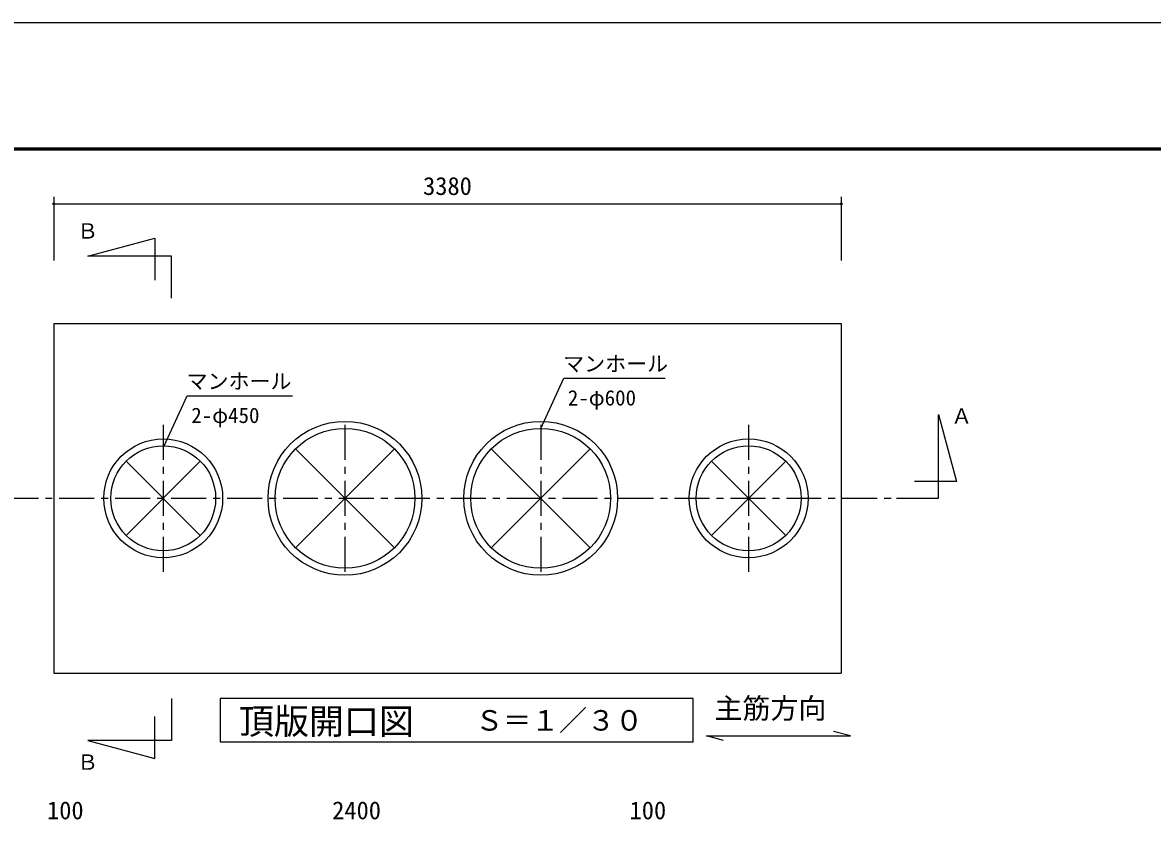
# Model space of a CAD drawing. Units: millimetres, scale not verified. Extents: x -8910 to 8910, y -6308 to 6308.
# Drawn here: x -6285 to -1437, y 2886 to 6308 of the extents above; entities that cross this region are included whole.
import ezdxf
from ezdxf.enums import TextEntityAlignment as Align

# ---------------------------------------------------------------- set-up
doc = ezdxf.new("R2010")
doc.units = ezdxf.units.MM
doc.header["$LTSCALE"] = 30
doc.linetypes.add('CHAIN1', pattern=[8, 5, -1, 1, -1])
for name, color, linetype, lineweight in [('0-0_製作', 5, 'Continuous', 25), ('0-2_機器', 2, 'Continuous', 25), ('0-3_空気管', 3, 'Continuous', 25), ('1-0_図面枠', 7, 'Continuous', 25), ('1-1_Axis_waku', 7, 'Continuous', 25)]:
    doc.layers.add(name, color=color, linetype=linetype, lineweight=lineweight)
doc.styles.add('ＭＳ ゴシック', font='')
doc.styles.get('ＭＳ ゴシック').set_extended_font_data('MS Gothic')

msp = doc.modelspace()

# ---------------------------------------------------------------- linework, layer by layer
at = {"layer": '0-0_製作', "color": 2}
for p, q in [((-6151.8, 5560.17), (-6151.8, 5287.18)), ((-6151.8, 5530.17), (-2771.77, 5530.17)), ((-2771.77, 5560.17), (-2771.77, 5287.18))]:
    msp.add_line(p, q, dxfattribs=at)
at = {"layer": '0-0_製作'}
for points in [[(-6151.8, 5536.17), (-6157.8, 5530.17), (-6152.55, 5536.12)], [(-6151.8, 5536.17), (-6151.8, 5530.17), (-6157.8, 5530.17)], [(-6152.55, 5536.12), (-6157.8, 5530.17), (-6157.78, 5530.54)], [(-6151.8, 5530.17), (-6157.75, 5529.41), (-6157.8, 5530.17)], [(-6152.55, 5536.12), (-6157.78, 5530.54), (-6153.29, 5535.98)], [(-6153.29, 5535.98), (-6157.78, 5530.54), (-6157.69, 5531.29)], [(-6151.8, 5530.17), (-6157.61, 5528.67), (-6157.75, 5529.41)], [(-6153.29, 5535.98), (-6157.69, 5531.29), (-6154.01, 5535.74)], [(-6154.01, 5535.74), (-6157.69, 5531.29), (-6157.5, 5532.02)], [(-6151.8, 5530.17), (-6157.38, 5527.96), (-6157.61, 5528.67)], [(-6154.01, 5535.74), (-6157.5, 5532.02), (-6154.69, 5535.42)], [(-6154.69, 5535.42), (-6157.5, 5532.02), (-6157.23, 5532.72)], [(-6151.8, 5530.17), (-6157.05, 5527.28), (-6157.38, 5527.96)], [(-6154.69, 5535.42), (-6157.23, 5532.72), (-6155.32, 5535.02)], [(-6155.32, 5535.02), (-6157.23, 5532.72), (-6156.86, 5533.38)], [(-6151.8, 5530.17), (-6156.65, 5526.64), (-6157.05, 5527.28)], [(-6155.32, 5535.02), (-6156.86, 5533.38), (-6155.9, 5534.54)], [(-6155.9, 5534.54), (-6156.86, 5533.38), (-6156.42, 5533.99)], [(-6151.8, 5530.17), (-6156.17, 5526.06), (-6156.65, 5526.64)], [(-6151.8, 5530.17), (-6155.62, 5525.54), (-6156.17, 5526.06)], [(-6151.8, 5524.17), (-6155.62, 5525.54), (-6151.8, 5530.17)], [(-6151.42, 5536.15), (-6151.8, 5530.17), (-6151.8, 5536.17)], [(-6150.67, 5536.06), (-6151.8, 5530.17), (-6151.42, 5536.15)], [(-6149.94, 5535.87), (-6151.8, 5530.17), (-6150.67, 5536.06)], [(-6149.24, 5535.6), (-6151.8, 5530.17), (-6149.94, 5535.87)], [(-6148.58, 5535.23), (-6151.8, 5530.17), (-6149.24, 5535.6)], [(-6147.97, 5534.79), (-6151.8, 5530.17), (-6148.58, 5535.23)], [(-6147.42, 5534.27), (-6151.8, 5530.17), (-6147.97, 5534.79)], [(-6147.42, 5534.27), (-6145.8, 5530.17), (-6151.8, 5530.17)], [(-6145.8, 5530.17), (-6151.8, 5524.17), (-6151.8, 5530.17)], [(-6145.8, 5530.17), (-6151.04, 5524.21), (-6151.8, 5524.17)], [(-6145.81, 5529.79), (-6151.04, 5524.21), (-6145.8, 5530.17)], [(-6145.81, 5529.79), (-6150.3, 5524.35), (-6151.04, 5524.21)], [(-6145.9, 5529.04), (-6150.3, 5524.35), (-6145.81, 5529.79)], [(-6145.9, 5529.04), (-6149.59, 5524.59), (-6150.3, 5524.35)], [(-6146.09, 5528.31), (-6149.59, 5524.59), (-6145.9, 5529.04)], [(-6146.09, 5528.31), (-6148.91, 5524.91), (-6149.59, 5524.59)], [(-6146.37, 5527.61), (-6148.91, 5524.91), (-6146.09, 5528.31)], [(-6146.37, 5527.61), (-6148.27, 5525.31), (-6148.91, 5524.91)], [(-6146.73, 5526.95), (-6148.27, 5525.31), (-6146.37, 5527.61)], [(-6146.94, 5533.69), (-6145.8, 5530.17), (-6147.42, 5534.27)], [(-6146.54, 5533.06), (-6145.8, 5530.17), (-6146.94, 5533.69)], [(-6146.22, 5532.37), (-6145.8, 5530.17), (-6146.54, 5533.06)], [(-6145.99, 5531.66), (-6145.8, 5530.17), (-6146.22, 5532.37)], [(-6145.84, 5530.92), (-6145.8, 5530.17), (-6145.99, 5531.66)], [(-2771.77, 5530.17), (-2777.77, 5530.17), (-2777.76, 5530.54)], [(-2771.77, 5530.17), (-2777.72, 5529.41), (-2777.77, 5530.17)], [(-2771.77, 5530.17), (-2777.76, 5530.54), (-2777.67, 5531.29)], [(-2771.77, 5530.17), (-2777.58, 5528.67), (-2777.72, 5529.41)], [(-2771.77, 5530.17), (-2777.67, 5531.29), (-2777.48, 5532.02)], [(-2771.77, 5530.17), (-2777.35, 5527.96), (-2777.58, 5528.67)], [(-2771.77, 5530.17), (-2777.48, 5532.02), (-2777.2, 5532.72)], [(-2771.77, 5530.17), (-2777.03, 5527.28), (-2777.35, 5527.96)], [(-2771.77, 5530.17), (-2777.2, 5532.72), (-2776.84, 5533.38)], [(-2771.77, 5524.17), (-2777.03, 5527.28), (-2771.77, 5530.17)], [(-2771.77, 5536.17), (-2776.84, 5533.38), (-2776.39, 5533.99)], [(-2771.77, 5530.17), (-2776.84, 5533.38), (-2771.77, 5536.17)], [(-2771.77, 5536.17), (-2776.39, 5533.99), (-2772.52, 5536.12)], [(-2772.52, 5536.12), (-2776.39, 5533.99), (-2775.88, 5534.54)], [(-2772.52, 5536.12), (-2775.88, 5534.54), (-2773.26, 5535.98)], [(-2773.26, 5535.98), (-2775.88, 5534.54), (-2775.3, 5535.02)], [(-2773.26, 5535.98), (-2775.3, 5535.02), (-2773.98, 5535.74)], [(-2773.98, 5535.74), (-2775.3, 5535.02), (-2774.66, 5535.42)], [(-2771.39, 5536.15), (-2771.77, 5530.17), (-2771.77, 5536.17)], [(-2770.65, 5536.06), (-2771.77, 5530.17), (-2771.39, 5536.15)], [(-2769.92, 5535.87), (-2771.77, 5530.17), (-2770.65, 5536.06)], [(-2769.22, 5535.6), (-2771.77, 5530.17), (-2769.92, 5535.87)], [(-2768.56, 5535.23), (-2771.77, 5530.17), (-2769.22, 5535.6)], [(-2767.95, 5534.79), (-2771.77, 5530.17), (-2768.56, 5535.23)], [(-2767.4, 5534.27), (-2771.77, 5530.17), (-2767.95, 5534.79)], [(-2766.92, 5533.69), (-2771.77, 5530.17), (-2767.4, 5534.27)], [(-2766.51, 5533.06), (-2771.77, 5530.17), (-2766.92, 5533.69)], [(-2766.19, 5532.37), (-2771.77, 5530.17), (-2766.51, 5533.06)], [(-2766.19, 5532.37), (-2765.77, 5530.17), (-2771.77, 5530.17)], [(-2765.77, 5530.17), (-2771.77, 5524.17), (-2771.77, 5530.17)], [(-2765.78, 5529.79), (-2771.77, 5524.17), (-2765.77, 5530.17)], [(-2765.88, 5529.04), (-2771.77, 5524.17), (-2765.78, 5529.79)], [(-2766.07, 5528.31), (-2771.77, 5524.17), (-2765.88, 5529.04)], [(-2766.34, 5527.61), (-2771.77, 5524.17), (-2766.07, 5528.31)], [(-2766.71, 5526.95), (-2771.77, 5524.17), (-2766.34, 5527.61)], [(-2765.96, 5531.66), (-2765.77, 5530.17), (-2766.19, 5532.37)], [(-2765.82, 5530.92), (-2765.77, 5530.17), (-2765.96, 5531.66)], [(-6151.8, 5524.17), (-6155.01, 5525.1), (-6155.62, 5525.54)], [(-6151.8, 5524.17), (-6154.35, 5524.74), (-6155.01, 5525.1)], [(-6151.8, 5524.17), (-6153.65, 5524.46), (-6154.35, 5524.74)], [(-6151.8, 5524.17), (-6152.92, 5524.27), (-6153.65, 5524.46)], [(-6151.8, 5524.17), (-6152.17, 5524.18), (-6152.92, 5524.27)], [(-6146.73, 5526.95), (-6147.69, 5525.79), (-6148.27, 5525.31)], [(-6147.17, 5526.34), (-6147.69, 5525.79), (-6146.73, 5526.95)], [(-2771.77, 5524.17), (-2776.63, 5526.64), (-2777.03, 5527.28)], [(-2771.77, 5524.17), (-2776.15, 5526.06), (-2776.63, 5526.64)], [(-2771.77, 5524.17), (-2775.6, 5525.54), (-2776.15, 5526.06)], [(-2771.77, 5524.17), (-2774.99, 5525.1), (-2775.6, 5525.54)], [(-2771.77, 5524.17), (-2774.33, 5524.74), (-2774.99, 5525.1)], [(-2771.77, 5524.17), (-2773.63, 5524.46), (-2774.33, 5524.74)], [(-2771.77, 5524.17), (-2772.9, 5524.27), (-2773.63, 5524.46)], [(-2771.77, 5524.17), (-2772.15, 5524.18), (-2772.9, 5524.27)], [(-2767.15, 5526.34), (-2771.77, 5524.17), (-2766.71, 5526.95)], [(-2767.15, 5526.34), (-2771.02, 5524.21), (-2771.77, 5524.17)], [(-2767.66, 5525.79), (-2771.02, 5524.21), (-2767.15, 5526.34)], [(-2767.66, 5525.79), (-2770.28, 5524.35), (-2771.02, 5524.21)], [(-2768.24, 5525.31), (-2770.28, 5524.35), (-2767.66, 5525.79)], [(-2768.24, 5525.31), (-2769.56, 5524.59), (-2770.28, 5524.35)], [(-2768.88, 5524.91), (-2769.56, 5524.59), (-2768.24, 5525.31)]]:
    msp.add_solid(points, dxfattribs=at)
at = {"layer": '0-2_機器'}
for p, q in [((-6151.8, 5017.23), (-6151.8, 3517.23)), ((-6151.8, 5017.23), (-2771.77, 5017.23)), ((-2771.77, 5017.23), (-2771.77, 3517.23)), ((-6151.8, 3517.23), (-2771.77, 3517.23))]:
    msp.add_line(p, q, dxfattribs=at)
at = {"layer": '0-2_機器', "color": 3}
msp.add_line((-3277.86, 3228.75), (-3350.3, 3248.16), dxfattribs=at)
msp.add_lwpolyline([(-3408.3, 3222.76), (-3408.3, 3409.07), (-5437.63, 3409.07), (-5437.63, 3222.76)], close=True, dxfattribs=at)
msp.add_lwpolyline([(-3350.3, 3248.16), (-2732.85, 3248.16), (-2805.3, 3267.57)], dxfattribs=at)
at = {"layer": '0-3_空気管'}
for p, q in [((-5717.86, 5382.56), (-5717.86, 5202.56)), ((-5645.86, 5125.39), (-5645.86, 5305.39)), ((-5113.93, 4055.1), (-4689.67, 4479.36)), ((-5113.93, 4479.36), (-4689.66, 4055.1)), ((-4273.93, 4055.1), (-3849.66, 4479.36)), ((-4273.93, 4479.36), (-3849.66, 4055.1)), ((-5840.9, 4426.33), (-5522.7, 4108.13)), ((-5840.9, 4108.13), (-5522.7, 4426.33)), ((-3328.65, 4426.33), (-3010.45, 4108.13)), ((-3328.65, 4108.13), (-3010.45, 4426.33)), ((-5645.86, 3409.07), (-5645.86, 3229.07)), ((-5717.86, 3151.9), (-5717.86, 3331.9))]:
    msp.add_line(p, q, dxfattribs=at)
at = {"layer": '0-3_空気管', "color": 4}
for p, q in [((-4061.8, 4567.23), (-3962.4, 4781.9)), ((-3962.4, 4781.9), (-3527.53, 4781.9)), ((-5677.81, 4492.19), (-5578.41, 4706.86)), ((-5578.41, 4706.86), (-5127.32, 4706.86))]:
    msp.add_line(p, q, dxfattribs=at)
at = {"layer": '0-3_空気管', "linetype": 'CHAIN1'}
for p, q in [((-5681.8, 4582.6), (-5681.8, 3949.52)), ((-4901.8, 4582.6), (-4901.8, 3949.52)), ((-4061.8, 4582.6), (-4061.8, 3949.52)), ((-3169.55, 4582.6), (-3169.55, 3949.52)), ((-6367.75, 4267.23), (-2518.2, 4267.23))]:
    msp.add_line(p, q, dxfattribs=at)
at = {"layer": '0-3_空気管'}
for points in [[(-5645.86, 5305.39), (-6005.86, 5305.39), (-5717.86, 5382.56)], [(-2534.35, 4267.36), (-2354.35, 4267.36), (-2354.35, 4627.36), (-2277.18, 4339.36), (-2457.18, 4339.36)], [(-5645.86, 3229.07), (-6005.86, 3229.07), (-5717.86, 3151.9)]]:
    msp.add_lwpolyline(points, dxfattribs=at)
for centre, radius in [((-4901.8, 4267.23), 330), ((-4901.8, 4267.23), 300), ((-4061.8, 4267.23), 330), ((-4061.8, 4267.23), 300), ((-5681.8, 4267.23), 255), ((-3169.55, 4267.23), 255), ((-5681.8, 4267.23), 225), ((-3169.55, 4267.23), 225)]:
    msp.add_circle(centre, radius, dxfattribs=at)
at = {"layer": '1-0_図面枠'}
msp.add_lwpolyline([(-8910, -6307.5), (-8910, 6307.5), (8910, 6307.5), (8910, -6307.5)], close=True, dxfattribs=at)
at = {"layer": '1-1_Axis_waku'}
for p, q in [((-7778.4, 5769.9), (8408.4, 5769.9)), ((-7777.8, 5769.3), (8407.8, 5769.3)), ((-7777.2, 5768.7), (8407.2, 5768.7)), ((-7776.6, 5768.1), (8406.6, 5768.1)), ((-7776, 5767.5), (8406, 5767.5)), ((-7775.4, 5766.9), (8405.4, 5766.9)), ((-7774.8, 5766.3), (8404.8, 5766.3)), ((-7774.2, 5765.7), (8404.2, 5765.7)), ((-7773.6, 5765.1), (8403.6, 5765.1)), ((-7773, 5764.5), (8403, 5764.5)), ((-7772.4, 5763.9), (8402.4, 5763.9)), ((-7771.8, 5763.3), (8401.8, 5763.3)), ((-7771.2, 5762.7), (8401.2, 5762.7)), ((-7770.6, 5762.1), (8400.6, 5762.1)), ((-7770, 5761.5), (8400, 5761.5))]:
    msp.add_line(p, q, dxfattribs=at)

# ---------------------------------------------------------------- texts
at = {"layer": '0-0_製作', "color": 4, "style": 'ＭＳ ゴシック'}
for s, p in [('3380', (-4566.78, 5545.17)), ('100', (-6180.55, 2867.47)), ('2400', (-4956.8, 2867.47)), ('100', (-3680.55, 2867.47))]:
    msp.add_text(s, height=76.98, dxfattribs=at).set_placement(p, align=Align.BOTTOM_LEFT)
at = {"layer": '0-2_機器', "color": 4, "style": 'ＭＳ ゴシック'}
for s, height, p in [('主筋方向', 87.98, (-3316.2, 3296.18)), ('頂版開口図', 110, (-5356.38, 3222.79)), ('Ｓ＝１／３０', 87.98, (-4342.83, 3244.46))]:
    msp.add_text(s, height=height, dxfattribs=at).set_placement(p, align=Align.BOTTOM_LEFT)
at = {"layer": '0-3_空気管', "color": 4, "style": 'ＭＳ ゴシック'}
for s, p in [('Ｂ', (-6051.13, 5361.24)), ('マンホール', (-3965.41, 4791.62)), ('マンホール', (-5581.43, 4716.58)), ('2-φ600', (-3945.39, 4645.42)), ('2-φ450', (-5561.4, 4570.39)), ('Ａ', (-2300.44, 4566.91)), ('Ｂ', (-6051.13, 3083.22))]:
    msp.add_text(s, height=65.98, dxfattribs=at).set_placement(p, align=Align.BOTTOM_LEFT)

doc.saveas('drawing.dxf')
